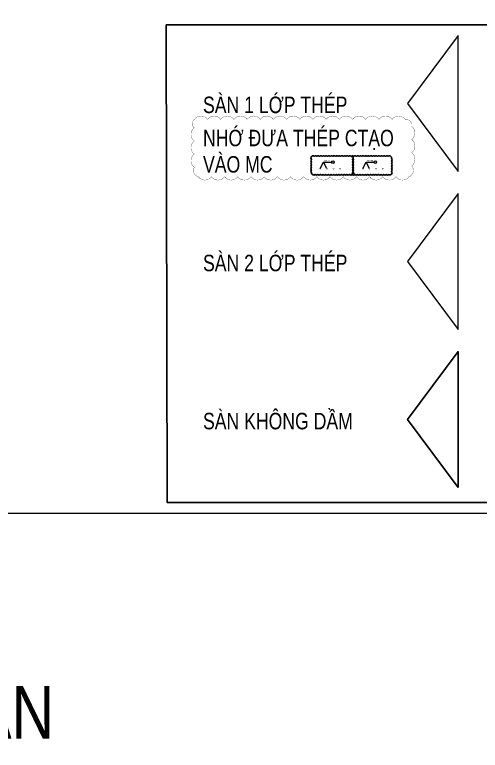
# Model space of a CAD drawing. Header units: millimetres. Extents: x 925681 to 1410834, y 71669 to 296428.
# Drawn here: x 1295751 to 1313414, y 110890 to 138804 of the extents above; entities that cross this region are included whole.
import ezdxf
from ezdxf.enums import TextEntityAlignment as Align

# ---------------------------------------------------------------- set-up
doc = ezdxf.new("R2010")
doc.units = ezdxf.units.MM
doc.header["$LTSCALE"] = 100
for name, color, linetype, lineweight in [('Ap0102_dim', 145, 'Continuous', 25), ('Ap0104_leader', 145, 'Continuous', 25), ('Ap0202_T', 141, 'Continuous', 25), ('Ap0314_Kh', 253, 'Continuous', 15), ('Ap0402_Reinf.S', 6, 'Continuous', 35), ('Ap0406_RT_Slab', 71, 'Continuous', 20)]:
    doc.layers.add(name, color=color, linetype=linetype, lineweight=lineweight)
doc.styles.add('Ap_vn_vni.shx', font='vn_vni.shx', dxfattribs={"width": 0.8})
doc.styles.add('Ap_Vni-helve', font='', dxfattribs={"width": 0.8, "height": 1})
doc.styles.add('Text Chuan', font='1.shx', dxfattribs={"width": 0.8})
doc.styles.get('Ap_Vni-helve').set_extended_font_data('VNI-Helve')

# ---------------------------------------------------------------- blocks, each defined once
blk = doc.blocks.new('*U514')
at = {"layer": 'Ap0402_Reinf.S', "const_width": 45}
for points in [[(-6.25, 0, -1), (6.25, 0, -1)], [(243.75, 0, -1), (256.25, 0, -1)], [(493.75, 0, -1), (506.25, 0, -1)], [(743.75, 0, -1), (756.25, 0, -1)]]:
    blk.add_lwpolyline(points, format="xyb", close=True, dxfattribs=at)
blk = doc.blocks.new('*U701')
at = {"layer": 'Ap0104_leader', "lineweight": 13}
for points in [[(0, 0), (125, 245), (425, 245)], [(250, 0), (125, 245), (425, 245)]]:
    blk.add_lwpolyline(points, dxfattribs=at)
at = {"layer": 'Ap0314_Kh', "color": 145}
blk.add_circle((475, 245), 50, dxfattribs=at)
at = {"layer": 'Ap0314_Kh', "color": 141, "style": 'Text Chuan', "width": 0.8}
blk.add_attdef('1', text='', height=50, rotation=360, dxfattribs=at).set_placement((475, 245), align=Align.MIDDLE)
at = {"layer": 'Ap0406_RT_Slab', "style": 'Ap_vn_vni.shx', "width": 0.8}
blk.add_attdef('R8', (165, 270), '', height=50, dxfattribs=at)

msp = doc.modelspace()

# ---------------------------------------------------------------- linework, layer by layer
at = {"color": 1}
msp.add_lwpolyline([(1301499.3, 138414.8), (1329824.5, 138414.8), (1329856.1, 120296), (1301530.9, 120296)], close=True, dxfattribs=at)
at = {"color": 6}
msp.add_lwpolyline([(1312569.9, 120860), (1312569.9, 126021.4), (1310656.9, 123440.7)], close=True, dxfattribs=at)
at = {"layer": 'Ap0406_RT_Slab', "color": 13}
msp.add_lwpolyline([(1312569.9, 132860), (1312569.9, 138021.4), (1310656.9, 135440.7)], close=True, dxfattribs=at)
at = {"layer": 'Ap0406_RT_Slab', "color": 3}
msp.add_lwpolyline([(1312569.9, 126860), (1312569.9, 132021.4), (1310656.9, 129440.7)], close=True, dxfattribs=at)
at = {"layer": 'Defpoints', "const_width": 50}
msp.add_lwpolyline([(1227014.9, 158084.2), (1331051, 158084.2), (1331051, 119885), (1227014.9, 119885)], close=True, dxfattribs=at)
at = {"layer": 'Defpoints', "color": 1, "const_width": 10}
msp.add_lwpolyline([(1302567.7, 134829.8, -0.5205671), (1303067.7, 134829.8, -0.5205671), (1303567.7, 134829.8, -0.5205671), (1304067.7, 134829.8, -0.5205671), (1304567.7, 134829.8, -0.5205671), (1305067.7, 134829.8, -0.5205671), (1305567.7, 134829.8, -0.5205671), (1306067.7, 134829.8, -0.5205671), (1306567.7, 134829.8, -0.5205671), (1307067.7, 134829.8, -0.5205671), (1307567.7, 134829.8, -0.5205671), (1308067.7, 134829.8, -0.5205671), (1308567.7, 134829.8, -0.5205671), (1309067.7, 134829.8, -0.5205671), (1309567.7, 134829.8, -0.5205671), (1310067.7, 134829.8, -0.5205671), (1310567.7, 134829.8, -0.5205671), (1310806.2, 134568.4, -0.5205671), (1310806.2, 134068.4, -0.5205671), (1310806.2, 133568.4, -0.5205671), (1310806.2, 133068.4, -0.5205671), (1310714.7, 132659.9, -0.5205671), (1310214.7, 132659.9, -0.5205671), (1309714.7, 132659.9, -0.5205671), (1309214.7, 132659.9, -0.5205671), (1308714.7, 132659.9, -0.5205671), (1308214.7, 132659.9, -0.5205671), (1307714.7, 132659.9, -0.5205671), (1307214.7, 132659.9, -0.5205671), (1306714.7, 132659.9, -0.5205671), (1306214.7, 132659.9, -0.5205671), (1305714.7, 132659.9, -0.5205671), (1305214.7, 132659.9, -0.5205671), (1304714.7, 132659.9, -0.5205671), (1304214.7, 132659.9, -0.5205671), (1303714.7, 132659.9, -0.5205671), (1303214.7, 132659.9, -0.5205671), (1302714.7, 132659.9, -0.5205671), (1302567.7, 133012.9, -0.5205671), (1302567.7, 133512.9, -0.5205671), (1302567.7, 134012.9, -0.5205671), (1302567.7, 134512.9, -0.5205671)], format="xyb", close=True, dxfattribs=at)
at = {"layer": 'Defpoints', "color": 3}
msp.add_lwpolyline([(1307016, 133428.2, -0.5205671), (1307116, 133428.2, -0.5205671), (1307216, 133428.2, -0.5205671), (1307316, 133428.2, -0.5205671), (1307416, 133428.2, -0.5205671), (1307516, 133428.2, -0.5205671), (1307616, 133428.2, -0.5205671), (1307716, 133428.2, -0.5205671), (1307816, 133428.2, -0.5205671), (1307916, 133428.2, -0.5205671), (1308016, 133428.2, -0.5205671), (1308116, 133428.2, -0.5205671), (1308216, 133428.2, -0.5205671), (1308316, 133428.2, -0.5205671), (1308416, 133428.2, -0.5205671), (1308516, 133428.2, -0.5205671), (1308616, 133428.2, -0.5205671), (1308716, 133428.2, -0.5205671), (1308816, 133428.2, -0.5205671), (1308916, 133428.2, -0.5205671), (1309016, 133428.2, -0.5205671), (1309116, 133428.2, -0.5205671), (1309216, 133428.2, -0.5205671), (1309316, 133428.2, -0.5205671), (1309416, 133428.2, -0.5205671), (1309516, 133428.2, -0.5205671), (1309616, 133428.2, -0.5205671), (1309716, 133428.2, -0.5205671), (1309816, 133428.2, -0.5205671), (1309916, 133428.2, -0.5205671), (1310016, 133428.2, -0.5205671), (1310040.5, 133352.7, -0.5205671), (1310040.5, 133252.7, -0.5205671), (1310040.5, 133152.7, -0.5205671), (1310040.5, 133052.7, -0.5205671), (1310040.5, 132952.7, -0.5205671), (1310040.5, 132852.7, -0.5205671), (1310040.5, 132752.7, -0.5205671), (1309949.7, 132743.4, -0.5205671), (1309849.7, 132743.4, -0.5205671), (1309749.7, 132743.4, -0.5205671), (1309649.7, 132743.4, -0.5205671), (1309549.7, 132743.4, -0.5205671), (1309449.7, 132743.4, -0.5205671), (1309349.7, 132743.4, -0.5205671), (1309249.7, 132743.4, -0.5205671), (1309149.7, 132743.4, -0.5205671), (1309049.7, 132743.4, -0.5205671), (1308949.7, 132743.4, -0.5205671), (1308849.7, 132743.4, -0.5205671), (1308749.7, 132743.4, -0.5205671), (1308649.7, 132743.4, -0.5205671), (1308549.7, 132743.4, -0.5205671), (1308449.7, 132743.4, -0.5205671), (1308349.7, 132743.4, -0.5205671), (1308249.7, 132743.4, -0.5205671), (1308149.7, 132743.4, -0.5205671), (1308049.7, 132743.4, -0.5205671), (1307949.7, 132743.4, -0.5205671), (1307849.7, 132743.4, -0.5205671), (1307749.7, 132743.4, -0.5205671), (1307649.7, 132743.4, -0.5205671), (1307549.7, 132743.4, -0.5205671), (1307449.7, 132743.4, -0.5205671), (1307349.7, 132743.4, -0.5205671), (1307249.7, 132743.4, -0.5205671), (1307149.7, 132743.4, -0.5205671), (1307049.7, 132743.4, -0.5205671), (1307016, 132809.6, -0.5205671), (1307016, 132909.6, -0.5205671), (1307016, 133009.6, -0.5205671), (1307016, 133109.6, -0.5205671), (1307016, 133209.6, -0.5205671), (1307016, 133309.6, -0.5205671)], format="xyb", close=True, dxfattribs=at)
for points in [[(1308516, 133428.2, -0.7706731), (1308563.9, 133309.6, -0.520567), (1308563.9, 133209.6, -0.520567), (1308563.9, 133109.6, -0.520567), (1308563.9, 133009.6, -0.520567), (1308563.9, 132909.6, -0.520567), (1308563.9, 132809.6, -0.520567), (1308530.1, 132743.4)], [(1308616, 133428.2, 0.436238), (1308616, 133309.6, 0.520567), (1308616, 133209.6, 0.520567), (1308616, 133109.6, 0.520567), (1308616, 133009.6, 0.520567), (1308616, 132909.6, 0.520567), (1308616, 132809.6, 0.520567), (1308649.7, 132743.4)]]:
    msp.add_lwpolyline(points, format="xyb", dxfattribs=at)

# ---------------------------------------------------------------- block references
for p in [(1307344.9, 132964.8), (1308957.5, 132964.8)]:
    msp.add_blockref('*U701', p).add_auto_attribs({'R8': 'R8-250', '1': 'S'})
at = {"layer": 'Ap0102_dim', "xscale": -1}
msp.add_blockref('*U514', (1308094.9, 132964.8), dxfattribs=at)
at = {"layer": 'Ap0102_dim'}
msp.add_blockref('*U514', (1308957.5, 132964.8), dxfattribs=at)

# ---------------------------------------------------------------- texts
at = {"layer": 'Ap0202_T', "color": 3, "style": 'Ap_Vni-helve', "width": 0.8}
msp.add_text('BAÛNG TOÅNG HÔÏP COÄT , DAÀM ,SAØN', height=2000, rotation=360, dxfattribs=at).set_placement((1260190.7, 111331.4))
at = {"layer": 'Ap0406_RT_Slab', "color": 2, "style": 'Ap_vn_vni.shx', "width": 0.8}
msp.add_text('SAØN 1 LÔÙP THEÙP', height=625, dxfattribs=at).set_placement((1302895, 135070.6))
at = {"layer": 'Ap0406_RT_Slab', "color": 5, "style": 'Ap_vn_vni.shx', "width": 0.8}
for s, p in [('NHÔÙ ÑÖA THEÙP CTAÏO', (1302895, 133813.4)), ('VAØO MC', (1302895, 132814.1))]:
    msp.add_text(s, height=625, dxfattribs=at).set_placement(p)
at = {"layer": 'Ap0406_RT_Slab', "color": 3, "style": 'Ap_vn_vni.shx', "width": 0.8}
msp.add_text('SAØN 2 LÔÙP THEÙP', height=625, dxfattribs=at).set_placement((1302895, 129070.6))
at = {"layer": 'Ap0406_RT_Slab', "color": 6, "style": 'Ap_vn_vni.shx', "width": 0.8}
msp.add_text('SAØN KHOÂNG DAÀM', height=625, dxfattribs=at).set_placement((1302895, 123070.6))

doc.saveas('drawing.dxf')
